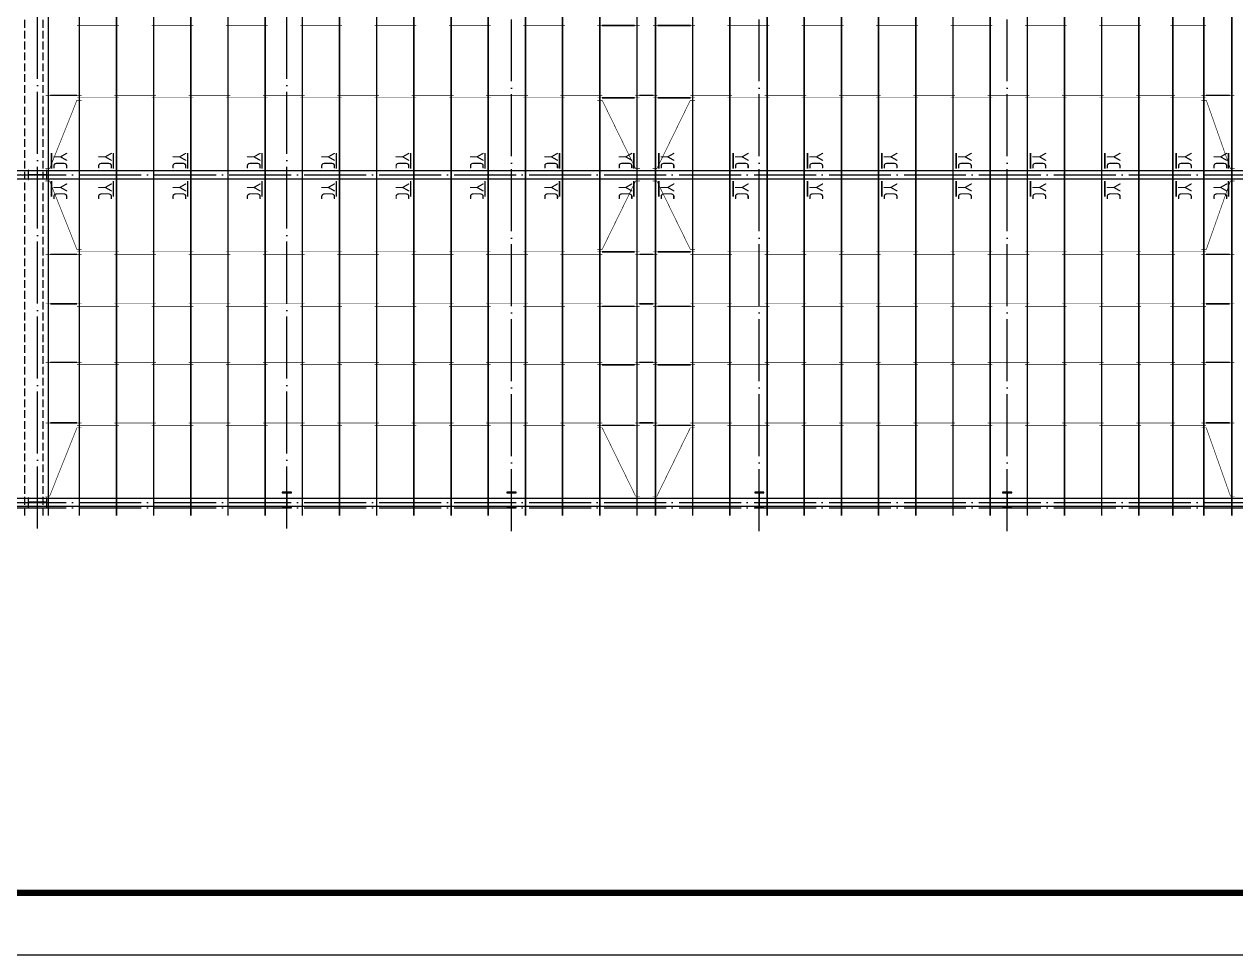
# Model space of a CAD drawing. Extents: x 69728788 to 150676229, y 15322671 to 43663798.
# Drawn here: x 75156773 to 75195879, y 20282903 to 20312948 of the extents above; entities that cross this region are included whole.
import ezdxf

# ---------------------------------------------------------------- set-up
doc = ezdxf.new("R2010")
doc.units = 0
doc.header["$LTSCALE"] = 1000
doc.header["$MEASUREMENT"] = 0
doc.linetypes.add('DASH', pattern=[0.35, 0.25, -0.1])
doc.linetypes.add('DOTE', pattern=[2.42, 2, -0.2, 0.02, -0.2])
for name, color, linetype in [('10014', 2, 'CONTINUOUS'), ('DOTE', 251, 'DOTE'), ('PUB_TITLE', 4, 'CONTINUOUS'), ('屋面隅撑', 1, 'CONTINUOUS'), ('檩条拉条', 253, 'CONTINUOUS'), ('钢柱', 3, 'CONTINUOUS'), ('钢梁', 97, 'CONTINUOUS')]:
    doc.layers.add(name, color=color, linetype=linetype)
doc.styles.add('TSSD_Rein', font='atssdeng.shx', dxfattribs={"width": 0.7, "bigfont": 'atssdchn.shx'})

msp = doc.modelspace()

# ---------------------------------------------------------------- linework, layer by layer
at = {"layer": '10014', "linetype": 'DASH'}
for points in [[(75156787, 20297085.2), (75156787, 20390085.2)], [(75157387, 20297085.2), (75157387, 20390085.2)]]:
    msp.add_lwpolyline(points, dxfattribs=at)
at = {"layer": '10014', "const_width": 50}
for points in [[(75157550.3, 20297085.2), (75157550.3, 20390085.2)], [(75158550.3, 20297085.2), (75158550.3, 20390085.2)], [(75159750.3, 20297085.2), (75159750.3, 20390085.2)], [(75160950.3, 20297085.2), (75160950.3, 20390085.2)], [(75162150.3, 20297085.2), (75162150.3, 20390085.2)], [(75163350.3, 20297085.2), (75163350.3, 20390085.2)], [(75164550.3, 20297085.2), (75164550.3, 20390085.2)], [(75165750.3, 20297085.2), (75165750.3, 20390085.2)], [(75166950.3, 20297085.2), (75166950.3, 20390085.2)], [(75168150.3, 20297085.2), (75168150.3, 20390085.2)], [(75169350.3, 20297085.2), (75169350.3, 20390085.2)], [(75170550.3, 20297085.2), (75170550.3, 20390085.2)], [(75171750.3, 20297085.2), (75171750.3, 20390085.2)], [(75172950.3, 20297085.2), (75172950.3, 20390085.2)], [(75174150.3, 20297085.2), (75174150.3, 20390085.2)], [(75175350.3, 20297085.2), (75175350.3, 20390085.2)], [(75176550.3, 20297085.2), (75176550.3, 20390085.2)], [(75177150.3, 20297085.2), (75177150.3, 20390085.2)], [(75178350.3, 20297085.2), (75178350.3, 20390085.2)], [(75179550.3, 20297085.2), (75179550.3, 20390085.2)], [(75180750.3, 20297085.2), (75180750.3, 20390085.2)], [(75181950.3, 20297085.2), (75181950.3, 20390085.2)], [(75183150.3, 20297085.2), (75183150.3, 20390085.2)], [(75184350.3, 20297085.2), (75184350.3, 20390085.2)], [(75185550.3, 20297085.2), (75185550.3, 20390085.2)], [(75186750.3, 20297085.2), (75186750.3, 20390085.2)], [(75187950.3, 20297085.2), (75187950.3, 20390085.2)], [(75189150.3, 20297085.2), (75189150.3, 20390085.2)], [(75190350.3, 20297085.2), (75190350.3, 20390085.2)], [(75191550.3, 20297085.2), (75191550.3, 20390085.2)], [(75192750.3, 20297085.2), (75192750.3, 20390085.2)], [(75193850.3, 20297085.2), (75193850.3, 20390085.2)], [(75194850.3, 20297085.2), (75194850.3, 20390085.2)], [(75195750.3, 20297085.2), (75195750.3, 20390085.2)]]:
    msp.add_lwpolyline(points, dxfattribs=at)
at = {"layer": 'DOTE'}
for p, q in [((75157200.1, 20296668.2), (75157200.1, 20390668.2)), ((75165250.1, 20296668.2), (75165250.1, 20390668.2)), ((75172500.5, 20296585.2), (75172500.5, 20390585.2)), ((75180500.5, 20296585.2), (75180500.5, 20390585.2)), ((75188500.5, 20296585.2), (75188500.5, 20390585.2)), ((75122250.5, 20308085.2), (75232250.5, 20308085.2)), ((75122250.5, 20297510.2), (75232250.5, 20297510.2)), ((75122250.5, 20297335.2), (75232250.5, 20297335.2))]:
    msp.add_line(p, q, dxfattribs=at)
at = {"layer": 'PUB_TITLE'}
msp.add_lwpolyline([(75107584.3, 20282902.8), (75275784.3, 20282902.8), (75275784.3, 20401702.8), (75107584.3, 20401702.8)], close=True, dxfattribs=at)
at = {"layer": 'PUB_TITLE', "const_width": 200}
msp.add_lwpolyline([(75112584.3, 20284902.8), (75273784.3, 20284902.8), (75273784.3, 20399702.8), (75112584.3, 20399702.8)], close=True, dxfattribs=at)
at = {"layer": '屋面隅撑', "const_width": 50}
for points in [[(75157653.5, 20308285.2), (75157653.5, 20308785.2)], [(75159647.2, 20308285.2), (75159647.2, 20308785.2)], [(75162047.2, 20308285.2), (75162047.2, 20308785.2)], [(75164447.2, 20308285.2), (75164447.2, 20308785.2)], [(75166847.2, 20308285.2), (75166847.2, 20308785.2)], [(75169247.2, 20308285.2), (75169247.2, 20308785.2)], [(75171647.2, 20308285.2), (75171647.2, 20308785.2)], [(75174047.2, 20308285.2), (75174047.2, 20308785.2)], [(75176447.2, 20308285.2), (75176447.2, 20308785.2)], [(75177253.5, 20308285.2), (75177253.5, 20308785.2)], [(75179653.5, 20308285.2), (75179653.5, 20308785.2)], [(75182053.5, 20308285.2), (75182053.5, 20308785.2)], [(75184453.5, 20308285.2), (75184453.5, 20308785.2)], [(75186853.5, 20308285.2), (75186853.5, 20308785.2)], [(75189253.5, 20308285.2), (75189253.5, 20308785.2)], [(75191653.5, 20308285.2), (75191653.5, 20308785.2)], [(75193953.5, 20308285.2), (75193953.5, 20308785.2)], [(75195647.2, 20308285.2), (75195647.2, 20308785.2)], [(75157653.5, 20307885.2), (75157653.5, 20307385.2)], [(75159647.2, 20307885.2), (75159647.2, 20307385.2)], [(75162047.2, 20307885.2), (75162047.2, 20307385.2)], [(75164447.2, 20307885.2), (75164447.2, 20307385.2)], [(75166847.2, 20307885.2), (75166847.2, 20307385.2)], [(75169247.2, 20307885.2), (75169247.2, 20307385.2)], [(75171647.2, 20307885.2), (75171647.2, 20307385.2)], [(75174047.2, 20307885.2), (75174047.2, 20307385.2)], [(75176447.2, 20307885.2), (75176447.2, 20307385.2)], [(75177253.5, 20307885.2), (75177253.5, 20307385.2)], [(75179653.5, 20307885.2), (75179653.5, 20307385.2)], [(75182053.5, 20307885.2), (75182053.5, 20307385.2)], [(75184453.5, 20307885.2), (75184453.5, 20307385.2)], [(75186853.5, 20307885.2), (75186853.5, 20307385.2)], [(75189253.5, 20307885.2), (75189253.5, 20307385.2)], [(75191653.5, 20307885.2), (75191653.5, 20307385.2)], [(75193953.5, 20307885.2), (75193953.5, 20307385.2)], [(75195647.2, 20307885.2), (75195647.2, 20307385.2)]]:
    msp.add_lwpolyline(points, dxfattribs=at)
at = {"layer": '檩条拉条', "color": 1}
for points, const_width in [([(75159829, 20312908.4), (75158480.9, 20312908.4)], 20), ([(75162229, 20312908.4), (75160880.9, 20312908.4)], 20), ([(75164629, 20312908.4), (75163280.9, 20312908.4)], 20), ([(75167029, 20312908.4), (75165680.9, 20312908.4)], 20), ([(75169429, 20312908.4), (75168080.9, 20312908.4)], 20), ([(75171829, 20312908.4), (75170480.9, 20312908.4)], 20), ([(75174229, 20312908.4), (75172880.9, 20312908.4)], 20), ([(75175271.3, 20312908.4), (75176635, 20312908.4)], 20), ([(75176481.3, 20312908.4), (75175421.6, 20312908.4)], 50), ([(75178429.4, 20312908.4), (75177065.7, 20312908.4)], 20), ([(75177219.3, 20312908.4), (75178279.1, 20312908.4)], 50), ([(75179471.7, 20312908.4), (75180819.8, 20312908.4)], 20), ([(75181871.7, 20312908.4), (75183219.8, 20312908.4)], 20), ([(75184271.7, 20312908.4), (75185619.8, 20312908.4)], 20), ([(75186671.7, 20312908.4), (75188019.8, 20312908.4)], 20), ([(75189071.7, 20312908.4), (75190419.8, 20312908.4)], 20), ([(75191471.7, 20312908.4), (75192819.8, 20312908.4)], 20), ([(75193771.7, 20312908.4), (75194919.8, 20312908.4)], 20), ([(75157452.4, 20308285.2), (75157593.2, 20308285.2), (75158472.7, 20310491.8), (75158629.4, 20310491.8)], 20), ([(75158629.4, 20310651.8), (75157465.7, 20310651.8)], 20), ([(75157619.3, 20310651.8), (75158479.1, 20310651.8)], 50), ([(75159829, 20310571.8), (75158480.9, 20310571.8)], 20), ([(75161029, 20310651.8), (75159680.9, 20310651.8)], 20), ([(75162229, 20310571.8), (75160880.9, 20310571.8)], 20), ([(75163429, 20310651.8), (75162080.9, 20310651.8)], 20), ([(75164629, 20310571.8), (75163280.9, 20310571.8)], 20), ([(75165829, 20310651.8), (75164480.9, 20310651.8)], 20), ([(75167029, 20310571.8), (75165680.9, 20310571.8)], 20), ([(75168229, 20310651.8), (75166880.9, 20310651.8)], 20), ([(75169429, 20310571.8), (75168080.9, 20310571.8)], 20), ([(75170629, 20310651.8), (75169280.9, 20310651.8)], 20), ([(75171829, 20310571.8), (75170480.9, 20310571.8)], 20), ([(75173029, 20310651.8), (75171680.9, 20310651.8)], 20), ([(75174229, 20310571.8), (75172880.9, 20310571.8)], 20), ([(75175429, 20310651.8), (75174080.9, 20310651.8)], 20), ([(75175271.3, 20310571.8), (75176635, 20310571.8)], 20), ([(75176648.3, 20308285.2), (75176507.5, 20308285.2), (75175428, 20310491.8), (75175271.3, 20310491.8)], 20), ([(75176481.3, 20310571.8), (75175421.6, 20310571.8)], 50), ([(75177199.5, 20310651.8), (75176496.5, 20310651.8)], 20), ([(75177199.5, 20310651.8), (75176496.5, 20310651.8)], 20), ([(75176501.2, 20310651.8), (75177204.2, 20310651.8)], 20), ([(75176624.6, 20310651.8), (75177062.8, 20310651.8)], 50), ([(75176624.6, 20310651.8), (75177062.8, 20310651.8)], 50), ([(75176624.6, 20310651.8), (75177062.8, 20310651.8)], 50), ([(75177076.1, 20310651.8), (75176637.9, 20310651.8)], 50), ([(75177076.1, 20310651.8), (75176637.9, 20310651.8)], 50), ([(75177052.4, 20308285.2), (75177193.2, 20308285.2), (75178272.7, 20310491.8), (75178429.4, 20310491.8)], 20), ([(75178429.4, 20310571.8), (75177065.7, 20310571.8)], 20), ([(75177219.3, 20310571.8), (75178279.1, 20310571.8)], 50), ([(75178271.7, 20310651.8), (75179619.8, 20310651.8)], 20), ([(75179471.7, 20310571.8), (75180819.8, 20310571.8)], 20), ([(75180671.7, 20310651.8), (75182019.8, 20310651.8)], 20), ([(75181871.7, 20310571.8), (75183219.8, 20310571.8)], 20), ([(75183071.7, 20310651.8), (75184419.8, 20310651.8)], 20), ([(75184271.7, 20310571.8), (75185619.8, 20310571.8)], 20), ([(75185471.7, 20310651.8), (75186819.8, 20310651.8)], 20), ([(75186671.7, 20310571.8), (75188019.8, 20310571.8)], 20), ([(75187871.7, 20310651.8), (75189219.8, 20310651.8)], 20), ([(75189071.7, 20310571.8), (75190419.8, 20310571.8)], 20), ([(75190271.7, 20310651.8), (75191619.8, 20310651.8)], 20), ([(75191471.7, 20310571.8), (75192819.8, 20310571.8)], 20), ([(75192671.7, 20310651.8), (75193919.8, 20310651.8)], 20), ([(75193771.7, 20310571.8), (75194919.8, 20310571.8)], 20), ([(75194771.3, 20310651.8), (75195835, 20310651.8)], 20), ([(75195848.3, 20308285.2), (75195707.5, 20308285.2), (75194928, 20310491.8), (75194771.3, 20310491.8)], 20), ([(75195681.3, 20310651.8), (75194921.6, 20310651.8)], 50), ([(75157452.4, 20307885.2), (75157593.2, 20307885.2), (75158472.7, 20305678.6), (75158629.4, 20305678.6)], 20), ([(75176648.3, 20307885.2), (75176507.5, 20307885.2), (75175428, 20305678.6), (75175271.3, 20305678.6)], 20), ([(75177052.4, 20307885.2), (75177193.2, 20307885.2), (75178272.7, 20305678.6), (75178429.4, 20305678.6)], 20), ([(75195848.3, 20307885.2), (75195707.5, 20307885.2), (75194928, 20305678.6), (75194771.3, 20305678.6)], 20), ([(75158629.4, 20305518.6), (75157465.7, 20305518.6)], 20), ([(75157619.3, 20305518.6), (75158479.1, 20305518.6)], 50), ([(75159829, 20305598.6), (75158480.9, 20305598.6)], 20), ([(75161029, 20305518.6), (75159680.9, 20305518.6)], 20), ([(75162229, 20305598.6), (75160880.9, 20305598.6)], 20), ([(75163429, 20305518.6), (75162080.9, 20305518.6)], 20), ([(75164629, 20305598.6), (75163280.9, 20305598.6)], 20), ([(75165829, 20305518.6), (75164480.9, 20305518.6)], 20), ([(75167029, 20305598.6), (75165680.9, 20305598.6)], 20), ([(75168229, 20305518.6), (75166880.9, 20305518.6)], 20), ([(75169429, 20305598.6), (75168080.9, 20305598.6)], 20), ([(75170629, 20305518.6), (75169280.9, 20305518.6)], 20), ([(75171829, 20305598.6), (75170480.9, 20305598.6)], 20), ([(75173029, 20305518.6), (75171680.9, 20305518.6)], 20), ([(75174229, 20305598.6), (75172880.9, 20305598.6)], 20), ([(75175429, 20305518.6), (75174080.9, 20305518.6)], 20), ([(75175271.3, 20305598.6), (75176635, 20305598.6)], 20), ([(75176481.3, 20305598.6), (75175421.6, 20305598.6)], 50), ([(75177199.5, 20305518.6), (75176496.5, 20305518.6)], 20), ([(75177199.5, 20305518.6), (75176496.5, 20305518.6)], 20), ([(75177199.5, 20305518.6), (75176496.5, 20305518.6)], 20), ([(75176501.2, 20305518.6), (75177204.2, 20305518.6)], 20), ([(75176501.2, 20305518.6), (75177204.2, 20305518.6)], 20), ([(75177076.1, 20305518.6), (75176637.9, 20305518.6)], 50), ([(75178429.4, 20305598.6), (75177065.7, 20305598.6)], 20), ([(75177219.3, 20305598.6), (75178279.1, 20305598.6)], 50), ([(75178271.7, 20305518.6), (75179619.8, 20305518.6)], 20), ([(75179471.7, 20305598.6), (75180819.8, 20305598.6)], 20), ([(75180671.7, 20305518.6), (75182019.8, 20305518.6)], 20), ([(75181871.7, 20305598.6), (75183219.8, 20305598.6)], 20), ([(75183071.7, 20305518.6), (75184419.8, 20305518.6)], 20), ([(75184271.7, 20305598.6), (75185619.8, 20305598.6)], 20), ([(75185471.7, 20305518.6), (75186819.8, 20305518.6)], 20), ([(75186671.7, 20305598.6), (75188019.8, 20305598.6)], 20), ([(75187871.7, 20305518.6), (75189219.8, 20305518.6)], 20), ([(75189071.7, 20305598.6), (75190419.8, 20305598.6)], 20), ([(75190271.7, 20305518.6), (75191619.8, 20305518.6)], 20), ([(75191471.7, 20305598.6), (75192819.8, 20305598.6)], 20), ([(75192671.7, 20305518.6), (75193919.8, 20305518.6)], 20), ([(75193771.7, 20305598.6), (75194919.8, 20305598.6)], 20), ([(75194771.3, 20305518.6), (75195835, 20305518.6)], 20), ([(75195681.3, 20305518.6), (75194921.6, 20305518.6)], 50), ([(75158629.4, 20303920.8), (75157465.7, 20303920.8)], 20), ([(75157619.3, 20303920.8), (75158479.1, 20303920.8)], 50), ([(75159829, 20303840.8), (75158480.9, 20303840.8)], 20), ([(75161029, 20303920.8), (75159680.9, 20303920.8)], 20), ([(75162229, 20303840.8), (75160880.9, 20303840.8)], 20), ([(75163429, 20303920.8), (75162080.9, 20303920.8)], 20), ([(75164629, 20303840.8), (75163280.9, 20303840.8)], 20), ([(75165829, 20303920.8), (75164480.9, 20303920.8)], 20), ([(75167029, 20303840.8), (75165680.9, 20303840.8)], 20), ([(75168229, 20303920.8), (75166880.9, 20303920.8)], 20), ([(75169429, 20303840.8), (75168080.9, 20303840.8)], 20), ([(75170629, 20303920.8), (75169280.9, 20303920.8)], 20), ([(75171829, 20303840.8), (75170480.9, 20303840.8)], 20), ([(75173029, 20303920.8), (75171680.9, 20303920.8)], 20), ([(75174229, 20303840.8), (75172880.9, 20303840.8)], 20), ([(75175429, 20303920.8), (75174080.9, 20303920.8)], 20), ([(75175271.3, 20303840.8), (75176635, 20303840.8)], 20), ([(75176481.3, 20303840.8), (75175421.6, 20303840.8)], 50), ([(75177199.5, 20303920.8), (75176496.5, 20303920.8)], 20), ([(75177199.5, 20303920.8), (75176496.5, 20303920.8)], 20), ([(75176501.2, 20303920.8), (75177204.2, 20303920.8)], 20), ([(75176624.6, 20303920.8), (75177062.8, 20303920.8)], 50), ([(75176624.6, 20303920.8), (75177062.8, 20303920.8)], 50), ([(75176624.6, 20303920.8), (75177062.8, 20303920.8)], 50), ([(75177076.1, 20303920.8), (75176637.9, 20303920.8)], 50), ([(75177076.1, 20303920.8), (75176637.9, 20303920.8)], 50), ([(75178429.4, 20303840.8), (75177065.7, 20303840.8)], 20), ([(75177219.3, 20303840.8), (75178279.1, 20303840.8)], 50), ([(75178271.7, 20303920.8), (75179619.8, 20303920.8)], 20), ([(75179471.7, 20303840.8), (75180819.8, 20303840.8)], 20), ([(75180671.7, 20303920.8), (75182019.8, 20303920.8)], 20), ([(75181871.7, 20303840.8), (75183219.8, 20303840.8)], 20), ([(75183071.7, 20303920.8), (75184419.8, 20303920.8)], 20), ([(75184271.7, 20303840.8), (75185619.8, 20303840.8)], 20), ([(75185471.7, 20303920.8), (75186819.8, 20303920.8)], 20), ([(75186671.7, 20303840.8), (75188019.8, 20303840.8)], 20), ([(75187871.7, 20303920.8), (75189219.8, 20303920.8)], 20), ([(75189071.7, 20303840.8), (75190419.8, 20303840.8)], 20), ([(75190271.7, 20303920.8), (75191619.8, 20303920.8)], 20), ([(75191471.7, 20303840.8), (75192819.8, 20303840.8)], 20), ([(75192671.7, 20303920.8), (75193919.8, 20303920.8)], 20), ([(75193771.7, 20303840.8), (75194919.8, 20303840.8)], 20), ([(75194771.3, 20303920.8), (75195835, 20303920.8)], 20), ([(75195681.3, 20303920.8), (75194921.6, 20303920.8)], 50), ([(75158629.4, 20302033.2), (75157465.7, 20302033.2)], 20), ([(75157619.3, 20302033.2), (75158479.1, 20302033.2)], 50), ([(75159829, 20301953.2), (75158480.9, 20301953.2)], 20), ([(75161029, 20302033.2), (75159680.9, 20302033.2)], 20), ([(75162229, 20301953.2), (75160880.9, 20301953.2)], 20), ([(75163429, 20302033.2), (75162080.9, 20302033.2)], 20), ([(75164629, 20301953.2), (75163280.9, 20301953.2)], 20), ([(75165829, 20302033.2), (75164480.9, 20302033.2)], 20), ([(75167029, 20301953.2), (75165680.9, 20301953.2)], 20), ([(75168229, 20302033.2), (75166880.9, 20302033.2)], 20), ([(75169429, 20301953.2), (75168080.9, 20301953.2)], 20), ([(75170629, 20302033.2), (75169280.9, 20302033.2)], 20), ([(75171829, 20301953.2), (75170480.9, 20301953.2)], 20), ([(75173029, 20302033.2), (75171680.9, 20302033.2)], 20), ([(75174229, 20301953.2), (75172880.9, 20301953.2)], 20), ([(75175429, 20302033.2), (75174080.9, 20302033.2)], 20), ([(75175271.3, 20301953.2), (75176635, 20301953.2)], 20), ([(75176481.3, 20301953.2), (75175421.6, 20301953.2)], 50), ([(75177199.5, 20302033.2), (75176496.5, 20302033.2)], 20), ([(75177199.5, 20302033.2), (75176496.5, 20302033.2)], 20), ([(75176501.2, 20302033.2), (75177204.2, 20302033.2)], 20), ([(75176624.6, 20302033.2), (75177062.8, 20302033.2)], 50), ([(75176624.6, 20302033.2), (75177062.8, 20302033.2)], 50), ([(75176624.6, 20302033.2), (75177062.8, 20302033.2)], 50), ([(75177076.1, 20302033.2), (75176637.9, 20302033.2)], 50), ([(75177076.1, 20302033.2), (75176637.9, 20302033.2)], 50), ([(75178429.4, 20301953.2), (75177065.7, 20301953.2)], 20), ([(75177219.3, 20301953.2), (75178279.1, 20301953.2)], 50), ([(75178271.7, 20302033.2), (75179619.8, 20302033.2)], 20), ([(75179471.7, 20301953.2), (75180819.8, 20301953.2)], 20), ([(75180671.7, 20302033.2), (75182019.8, 20302033.2)], 20), ([(75181871.7, 20301953.2), (75183219.8, 20301953.2)], 20), ([(75183071.7, 20302033.2), (75184419.8, 20302033.2)], 20), ([(75184271.7, 20301953.2), (75185619.8, 20301953.2)], 20), ([(75185471.7, 20302033.2), (75186819.8, 20302033.2)], 20), ([(75186671.7, 20301953.2), (75188019.8, 20301953.2)], 20), ([(75187871.7, 20302033.2), (75189219.8, 20302033.2)], 20), ([(75189071.7, 20301953.2), (75190419.8, 20301953.2)], 20), ([(75190271.7, 20302033.2), (75191619.8, 20302033.2)], 20), ([(75191471.7, 20301953.2), (75192819.8, 20301953.2)], 20), ([(75192671.7, 20302033.2), (75193919.8, 20302033.2)], 20), ([(75193771.7, 20301953.2), (75194919.8, 20301953.2)], 20), ([(75194771.3, 20302033.2), (75195835, 20302033.2)], 20), ([(75195681.3, 20302033.2), (75194921.6, 20302033.2)], 50), ([(75158629.4, 20300076.8), (75157465.7, 20300076.8)], 20), ([(75157619.3, 20300076.8), (75158479.1, 20300076.8)], 50), ([(75159829, 20299996.8), (75158480.9, 20299996.8)], 20), ([(75161029, 20300076.8), (75159680.9, 20300076.8)], 20), ([(75162229, 20299996.8), (75160880.9, 20299996.8)], 20), ([(75163429, 20300076.8), (75162080.9, 20300076.8)], 20), ([(75164629, 20299996.8), (75163280.9, 20299996.8)], 20), ([(75165829, 20300076.8), (75164480.9, 20300076.8)], 20), ([(75167029, 20299996.8), (75165680.9, 20299996.8)], 20), ([(75168229, 20300076.8), (75166880.9, 20300076.8)], 20), ([(75169429, 20299996.8), (75168080.9, 20299996.8)], 20), ([(75170629, 20300076.8), (75169280.9, 20300076.8)], 20), ([(75171829, 20299996.8), (75170480.9, 20299996.8)], 20), ([(75173029, 20300076.8), (75171680.9, 20300076.8)], 20), ([(75174229, 20299996.8), (75172880.9, 20299996.8)], 20), ([(75175429, 20300076.8), (75174080.9, 20300076.8)], 20), ([(75175271.3, 20299996.8), (75176635, 20299996.8)], 20), ([(75176481.3, 20299996.8), (75175421.6, 20299996.8)], 50), ([(75177199.5, 20300076.8), (75176496.5, 20300076.8)], 20), ([(75177199.5, 20300076.8), (75176496.5, 20300076.8)], 20), ([(75176501.2, 20300076.8), (75177204.2, 20300076.8)], 20), ([(75176624.6, 20300076.8), (75177062.8, 20300076.8)], 50), ([(75176624.6, 20300076.8), (75177062.8, 20300076.8)], 50), ([(75176624.6, 20300076.8), (75177062.8, 20300076.8)], 50), ([(75177076.1, 20300076.8), (75176637.9, 20300076.8)], 50), ([(75177076.1, 20300076.8), (75176637.9, 20300076.8)], 50), ([(75178429.4, 20299996.8), (75177065.7, 20299996.8)], 20), ([(75177219.3, 20299996.8), (75178279.1, 20299996.8)], 50), ([(75178271.7, 20300076.8), (75179619.8, 20300076.8)], 20), ([(75179471.7, 20299996.8), (75180819.8, 20299996.8)], 20), ([(75180671.7, 20300076.8), (75182019.8, 20300076.8)], 20), ([(75181871.7, 20299996.8), (75183219.8, 20299996.8)], 20), ([(75183071.7, 20300076.8), (75184419.8, 20300076.8)], 20), ([(75184271.7, 20299996.8), (75185619.8, 20299996.8)], 20), ([(75185471.7, 20300076.8), (75186819.8, 20300076.8)], 20), ([(75186671.7, 20299996.8), (75188019.8, 20299996.8)], 20), ([(75187871.7, 20300076.8), (75189219.8, 20300076.8)], 20), ([(75189071.7, 20299996.8), (75190419.8, 20299996.8)], 20), ([(75190271.7, 20300076.8), (75191619.8, 20300076.8)], 20), ([(75191471.7, 20299996.8), (75192819.8, 20299996.8)], 20), ([(75192671.7, 20300076.8), (75193919.8, 20300076.8)], 20), ([(75193771.7, 20299996.8), (75194919.8, 20299996.8)], 20), ([(75194771.3, 20300076.8), (75195835, 20300076.8)], 20), ([(75195681.3, 20300076.8), (75194921.6, 20300076.8)], 50), ([(75157452.4, 20297710.2), (75157593.2, 20297710.2), (75158472.7, 20299916.8), (75158629.4, 20299916.8)], 20), ([(75176648.3, 20297710.2), (75176507.5, 20297710.2), (75175428, 20299916.8), (75175271.3, 20299916.8)], 20), ([(75177052.4, 20297710.2), (75177193.2, 20297710.2), (75178272.7, 20299916.8), (75178429.4, 20299916.8)], 20), ([(75195848.3, 20297710.2), (75195707.5, 20297710.2), (75194928, 20299916.8), (75194771.3, 20299916.8)], 20)]:
    msp.add_lwpolyline(points, dxfattribs=dict(at, const_width=const_width))
at = {"layer": '钢柱'}
for points in [[(75156900.1, 20308235.2), (75156900.1, 20307935.2), (75156912.1, 20307935.2), (75156912.1, 20308081.2), (75157488.1, 20308081.2), (75157488.1, 20307935.2), (75157500.1, 20307935.2), (75157500.1, 20308235.2), (75157488.1, 20308235.2), (75157488.1, 20308089.2), (75156912.1, 20308089.2), (75156912.1, 20308235.2)], [(75156900.1, 20297660.2), (75156900.1, 20297360.2), (75156912.1, 20297360.2), (75156912.1, 20297506.2), (75157488.1, 20297506.2), (75157488.1, 20297360.2), (75157500.1, 20297360.2), (75157500.1, 20297660.2), (75157488.1, 20297660.2), (75157488.1, 20297514.2), (75156912.1, 20297514.2), (75156912.1, 20297660.2)], [(75165099.8, 20297335.2), (75165399.8, 20297335.2), (75165399.8, 20297347.2), (75165254.8, 20297347.2), (75165254.8, 20297823.2), (75165399.8, 20297823.2), (75165399.8, 20297835.2), (75165099.8, 20297835.2), (75165099.8, 20297823.2), (75165244.8, 20297823.2), (75165244.8, 20297347.2), (75165099.8, 20297347.2)], [(75172350.2, 20297335.2), (75172650.2, 20297335.2), (75172650.2, 20297347.2), (75172505.2, 20297347.2), (75172505.2, 20297823.2), (75172650.2, 20297823.2), (75172650.2, 20297835.2), (75172350.2, 20297835.2), (75172350.2, 20297823.2), (75172495.2, 20297823.2), (75172495.2, 20297347.2), (75172350.2, 20297347.2)], [(75180350.2, 20297335.2), (75180650.2, 20297335.2), (75180650.2, 20297347.2), (75180505.2, 20297347.2), (75180505.2, 20297823.2), (75180650.2, 20297823.2), (75180650.2, 20297835.2), (75180350.2, 20297835.2), (75180350.2, 20297823.2), (75180495.2, 20297823.2), (75180495.2, 20297347.2), (75180350.2, 20297347.2)], [(75188350.2, 20297335.2), (75188650.2, 20297335.2), (75188650.2, 20297347.2), (75188505.2, 20297347.2), (75188505.2, 20297823.2), (75188650.2, 20297823.2), (75188650.2, 20297835.2), (75188350.2, 20297835.2), (75188350.2, 20297823.2), (75188495.2, 20297823.2), (75188495.2, 20297347.2), (75188350.2, 20297347.2)]]:
    msp.add_lwpolyline(points, close=True, dxfattribs=at)
at = {"layer": '钢梁'}
for points in [[(75124250.5, 20308220.2), (75228850.5, 20308220.2), (75228850.5, 20307950.2), (75124250.5, 20307950.2)], [(75124250.5, 20297645.2), (75228850.5, 20297645.2), (75228850.5, 20297375.2), (75124250.5, 20297375.2)]]:
    msp.add_lwpolyline(points, close=True, dxfattribs=at)

# ---------------------------------------------------------------- texts
at = {"layer": '屋面隅撑', "color": 3, "style": 'TSSD_Rein', "width": 0.8}
for p in [(75157712.1, 20308821.3), (75159155.9, 20308821.3), (75161555.9, 20308821.3), (75163955.9, 20308821.3), (75166355.9, 20308821.3), (75168755.9, 20308821.3), (75171155.9, 20308821.3), (75173555.9, 20308821.3), (75175955.9, 20308821.3), (75177312.1, 20308821.3), (75179712.1, 20308821.3), (75182112.1, 20308821.3), (75184512.1, 20308821.3), (75186912.1, 20308821.3), (75189312.1, 20308821.3), (75191712.1, 20308821.3), (75194012.1, 20308821.3), (75195155.9, 20308821.3), (75157712.1, 20307833.6), (75159155.9, 20307833.6), (75161555.9, 20307833.6), (75163955.9, 20307833.6), (75166355.9, 20307833.6), (75168755.9, 20307833.6), (75171155.9, 20307833.6), (75173555.9, 20307833.6), (75175955.9, 20307833.6), (75177312.1, 20307833.6), (75179712.1, 20307833.6), (75182112.1, 20307833.6), (75184512.1, 20307833.6), (75186912.1, 20307833.6), (75189312.1, 20307833.6), (75191712.1, 20307833.6), (75194012.1, 20307833.6), (75195155.9, 20307833.6)]:
    msp.add_text('YC', height=450, rotation=270, dxfattribs=at).set_placement(p)

doc.saveas('drawing.dxf')
